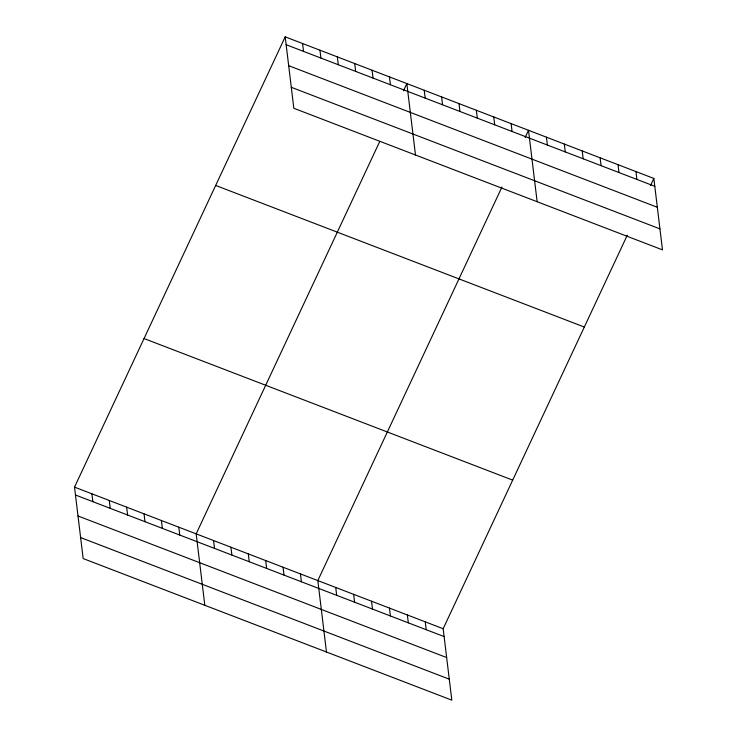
<?xml version="1.0" encoding="UTF-8"?>
<svg xmlns="http://www.w3.org/2000/svg" width="737" height="737" viewBox="0 0 737 737"><rect width="100%" height="100%" fill="white"/><g stroke="black" fill="none" stroke-linecap="round" stroke-linejoin="round"><path stroke-width="1.11" d="M627.288 235.195L443.167 628.725L451.809 700.15L83.161 558.563L74.52 487.139L285.191 36.85L653.839 178.437L662.48 249.861L293.833 108.275L285.191 36.85M379.804 141.357L196.171 533.855L204.812 605.289M403.461 90.798L406.842 83.576L415.493 155M501.943 187.051L317.822 580.581L326.473 652.005M525.122 137.524L528.503 130.302L537.144 201.726M650.458 185.66L653.839 178.437M286.14 44.708L654.788 186.295M288.683 65.685L657.33 207.272M291.299 87.298L659.947 228.885M215.665 185.448L584.321 327.035M144.037 338.541L512.685 480.128M74.52 487.139L443.167 628.725M75.469 494.997L444.116 636.584M78.002 515.974L446.659 657.561M80.619 537.586L449.275 679.173M635.939 171.564L636.888 179.423M618.03 164.683L618.979 172.541M600.121 157.81L601.07 165.668M582.221 150.928L583.17 158.787M564.312 144.056L565.261 151.914M546.403 137.174L547.361 145.032M511.119 123.623L512.068 131.481M493.744 116.953L494.693 124.811M476.36 110.274L477.309 118.132M458.985 103.595L459.934 111.462M441.601 96.925L442.55 104.783M424.226 90.246L425.175 98.113M389.468 76.897L390.417 84.764M372.084 70.227L373.042 78.085M425.258 621.844L426.207 629.711M354.709 63.548L355.658 71.415M407.358 614.971L408.307 622.829M337.325 56.878L338.283 64.736M389.449 608.089L390.398 615.957M319.95 50.199L320.899 58.057M371.54 601.217L372.498 609.075M302.566 43.529L303.524 51.387M353.64 594.335L354.589 602.203M335.731 587.463L336.68 595.321M300.447 573.911L301.396 581.769M283.063 567.232L284.021 575.1M265.688 560.562L266.637 568.42M248.305 553.883L249.263 561.741M230.93 547.213L231.879 555.072M213.546 540.534L214.504 548.392M178.787 527.185L179.745 535.044M161.412 520.506L162.361 528.374M144.037 513.836L144.986 521.695M126.653 507.157L127.602 515.025M109.279 500.487L110.228 508.346M91.895 493.808L92.844 501.676"/></g></svg>
